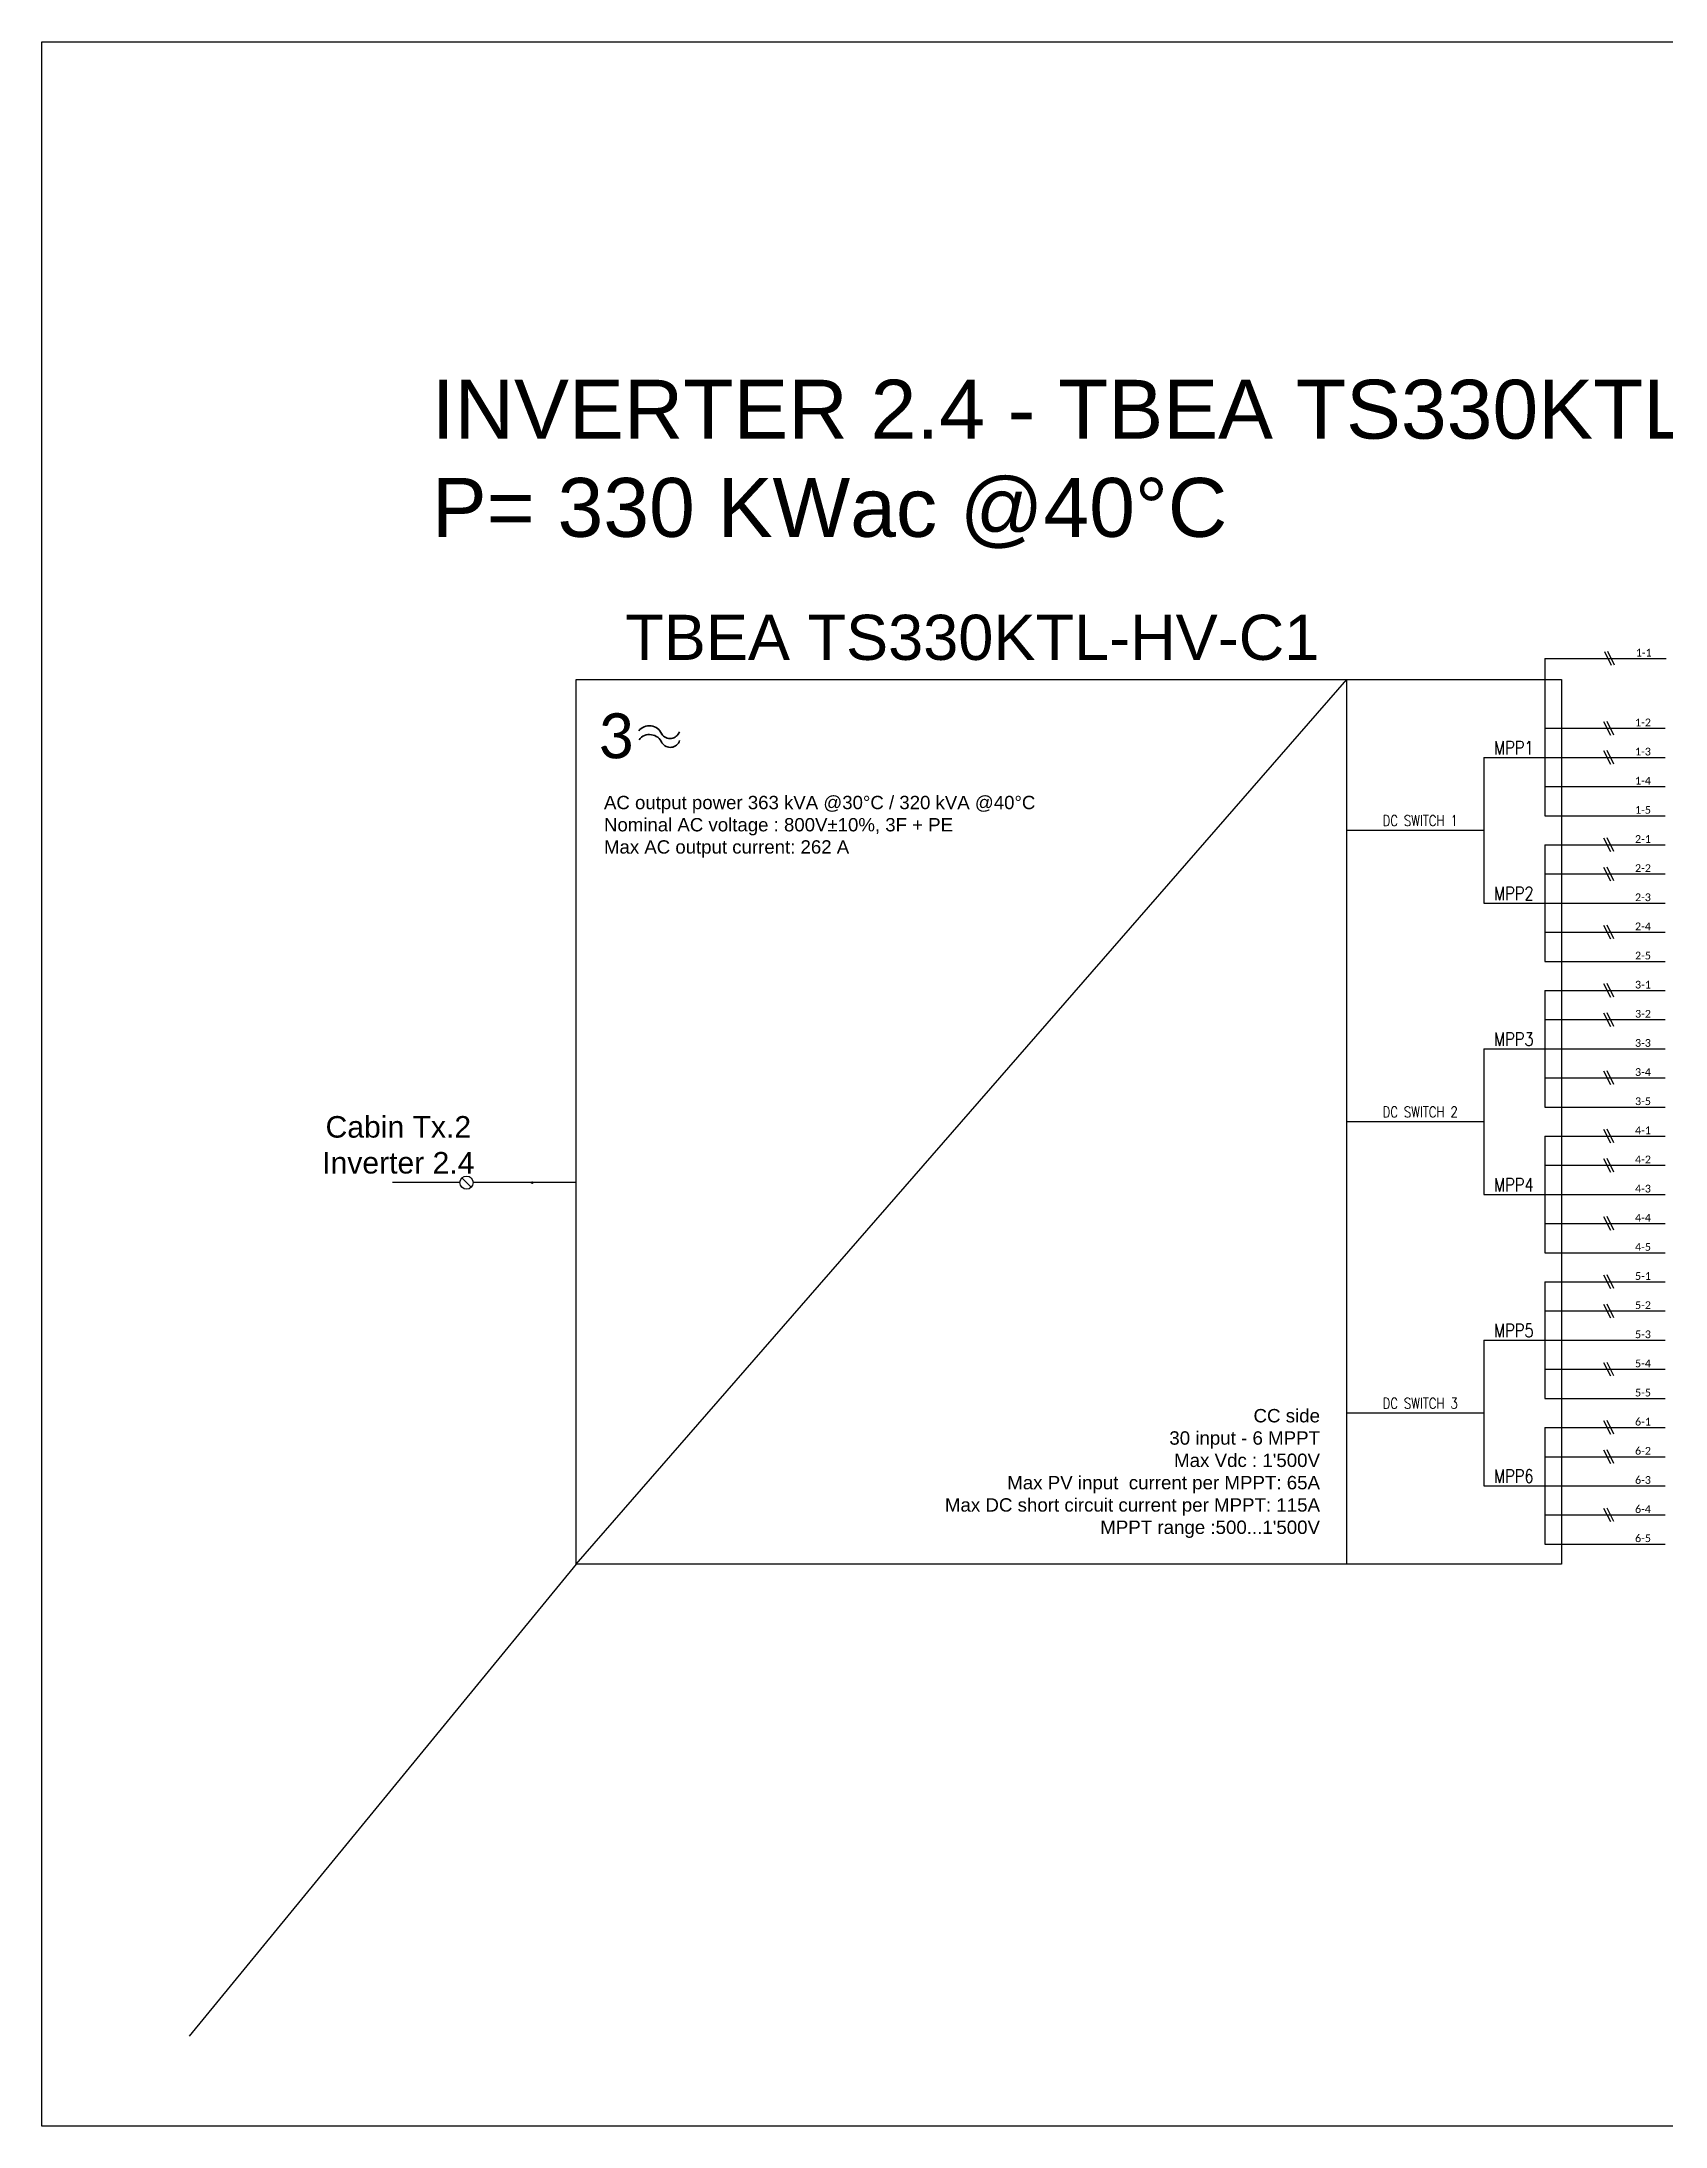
# Model space of a CAD drawing. Header units: millimetres. Extents: x 14856 to 141494, y 133975 to 167686.
# Drawn here: x 57822 to 63887, y 146011 to 153798 of the extents above; entities that cross this region are included whole.
import ezdxf

# ---------------------------------------------------------------- set-up
doc = ezdxf.new("R2010")
doc.units = ezdxf.units.MM
doc.linetypes.add('TRATTEGGIATA', pattern=[19.05, 12.7, -6.35])
doc.layers.add('-Testi', color=1, linetype='Continuous')
doc.layers.add('TRATTEGGIATA', color=40, linetype='TRATTEGGIATA')
doc.styles.add('Legend', font='calibri.ttf')
doc.styles.add('SIMPLEX', font='SIMPLEX', dxfattribs={"width": 0.8})
doc.styles.get("Standard").update_dxf_attribs({"font": 'arial.ttf'})

# ---------------------------------------------------------------- blocks, each defined once
blk = doc.blocks.new('P00102')
at = {"color": 1, "linetype": 'ByBlock', "lineweight": 25}
for p, q in [((0, 3.6), (-3.6, -3.6)), ((1.8, 3.6), (-1.8, -3.6)), ((3.6, 3.6), (0, -3.6))]:
    blk.add_line(p, q, dxfattribs=at)
blk = doc.blocks.new('P00')
at = {"color": 1}
for points in [[(-18.7, 25.7), (6.8, -25.3)], [(19.6, -25.3), (-5.9, 25.7)]]:
    blk.add_lwpolyline(points, dxfattribs=at)

msp = doc.modelspace()

# ---------------------------------------------------------------- linework, layer by layer
for points in [[(63437.2, 151493.9), (63437.2, 150906.7)], [(59818.3, 148110.8), (62696.6, 151415.2)], [(62696.6, 148110.8), (62696.6, 151415.2)], [(63209, 151124.4), (63437.2, 151124.4)], [(63209, 151124.4), (63209, 150580.2)], [(62696.6, 150852.3), (63209, 150852.3)], [(63437.2, 150797.9), (63437.2, 150362.5)], [(63209, 150580.2), (63437.2, 150580.2)], [(63437.2, 150253.7), (63437.2, 149818.4)], [(63209, 150036), (63437.2, 150036)], [(63209, 150036), (63209, 149491.8)], [(62696.6, 149763.9), (63209, 149763.9)], [(63437.2, 149709.5), (63437.2, 149274.2)], [(59426.4, 149518.7), (59391.7, 149553.4)], [(59818.3, 149536.1), (59433.6, 149536.1)], [(63209, 149491.8), (63437.2, 149491.8)], [(63437.2, 149165.3), (63437.2, 148730)], [(63209, 148947.6), (63437.2, 148947.6)], [(63209, 148947.6), (63209, 148403.4)], [(62696.6, 148675.5), (63209, 148675.5)], [(63437.2, 148621.1), (63437.2, 148185.8)], [(63209, 148403.4), (63437.2, 148403.4)]]:
    msp.add_lwpolyline(points)
at = {"color": 40, "linetype": 'Continuous'}
for points in [[(63437.2, 151493.9), (63889.6, 151493.9)], [(63437.2, 151233.3), (63886.6, 151233.3)], [(63437.2, 151124.4), (63886.6, 151124.4)], [(63437.2, 150797.9), (63886.6, 150797.9)], [(63437.2, 150689.1), (63886.6, 150689.1)], [(63437.2, 150471.4), (63886.6, 150471.4)], [(63437.2, 150253.7), (63886.6, 150253.7)], [(63437.2, 150144.9), (63886.6, 150144.9)], [(63437.2, 149927.2), (63886.6, 149927.2)], [(63437.2, 149709.5), (63886.6, 149709.5)], [(63437.2, 149600.7), (63886.6, 149600.7)], [(63437.2, 149383), (63886.6, 149383)], [(63437.2, 149165.3), (63886.6, 149165.3)], [(63437.2, 149056.5), (63886.6, 149056.5)]]:
    msp.add_lwpolyline(points, dxfattribs=at)
msp.add_lwpolyline([(59818.3, 151415.2), (63498.4, 151415.2), (63498.4, 148110.8), (59818.3, 148110.8)], close=True)
at = {"color": 8, "linetype": 'Continuous'}
for points in [[(63437.2, 151015.6), (63886.6, 151015.6)], [(63437.2, 150906.7), (63886.6, 150906.7)], [(63437.2, 150580.2), (63886.6, 150580.2)], [(63437.2, 150362.5), (63886.6, 150362.5)], [(63437.2, 150036), (63886.6, 150036)], [(63437.2, 149818.4), (63886.6, 149818.4)], [(63437.2, 149491.8), (63886.6, 149491.8)], [(63437.2, 149274.2), (63886.6, 149274.2)], [(63437.2, 148947.6), (63886.6, 148947.6)], [(63437.2, 148730), (63886.6, 148730)], [(63437.2, 148403.4), (63886.6, 148403.4)], [(63437.2, 148185.8), (63886.6, 148185.8)]]:
    msp.add_lwpolyline(points, dxfattribs=at)
at = {"color": 4}
msp.add_lwpolyline([(59384.5, 149536.1), (59132.3, 149536.1)], dxfattribs=at)
msp.add_circle((59409.1, 149536.1), 24.6)
at = {"lineweight": 35}
for centre, radius, start, end in [((60091.9, 151192.7), 50.1, 22.57714, 141.98736), ((60092.7, 151159.8), 50.1, 22.57714, 141.98736), ((60169.1, 151231.3), 36.5, 211.99625, 342.61742), ((60169.9, 151198.4), 36.5, 211.99625, 342.61742)]:
    msp.add_arc(centre, radius, start, end, dxfattribs=at)
at = {"layer": 'Defpoints', "color": 1}
msp.add_line((59818.3, 148110.8), (58372.8, 146347), dxfattribs=at)
msp.add_lwpolyline([(57822.1, 153798.2), (69883.6, 153798.2), (69883.6, 146010.8), (57822.1, 146010.8)], close=True, dxfattribs=at)
at = {"layer": 'TRATTEGGIATA', "color": 40, "linetype": 'Continuous', "ltscale": 0.5}
for points in [[(63437.2, 148838.8), (63886.6, 148838.8)], [(63437.2, 148621.1), (63886.6, 148621.1)], [(63437.2, 148512.3), (63886.6, 148512.3)], [(63437.2, 148294.6), (63886.6, 148294.6)]]:
    msp.add_lwpolyline(points, dxfattribs=at)

# ---------------------------------------------------------------- block references
for name, p in [('P00', (63677.8, 151494.1)), ('P00', (63674.9, 151233.4)), ('P00', (63674.9, 151124.6)), ('P00', (63674.9, 150798.1)), ('P00', (63674.9, 150689.2)), ('P00', (63674.9, 150471.6)), ('P00', (63674.9, 150253.9)), ('P00', (63674.9, 150145)), ('P00', (63674.9, 149927.4)), ('P00', (63674.9, 149709.7)), ('P00', (63674.9, 149600.9)), ('P00102', (59653.9, 149535.9)), ('P00', (63674.9, 149383.2)), ('P00', (63674.9, 149165.5)), ('P00', (63674.9, 149056.7)), ('P00', (63674.9, 148839)), ('P00', (63674.9, 148621.3)), ('P00', (63674.9, 148512.5)), ('P00', (63674.9, 148294.8))]:
    msp.add_blockref(name, p)

# ---------------------------------------------------------------- texts
at = {"layer": '-Testi', "color": 7, "attachment_point": 5, "style": 'SIMPLEX'}
for s, insert, char_height, width in [('MPP1', (63320.9, 151160.7), 50, 54.432), ('DC SWITCH 1', (62971.1, 150888.6), 40, 391.731), ('MPP2', (63320.9, 150616.5), 50, 54.432), ('MPP3', (63320.9, 150072.3), 50, 54.432), ('DC SWITCH 2', (62971.1, 149800.2), 40, 391.731), ('MPP4', (63320.9, 149528.1), 50, 54.432), ('MPP5', (63320.9, 148983.9), 50, 54.432), ('DC SWITCH 3', (62971.1, 148711.8), 40, 391.731), ('MPP6', (63320.9, 148439.7), 50, 54.432)]:
    msp.add_mtext(s, dxfattribs=dict(at, insert=insert, char_height=char_height, width=width))
for s, insert, char_height, width, attachment_point in [('INVERTER 2.4 - TBEA TS330KTL-HV-C1 - P= 365,4 KWp - P= 330 KWac @40°C', (59279.1, 152535.2), 220, 8459.921, 1), ('TBEA TS330KTL-HV-C1', (60001.6, 151657.4), 168.704, 3487.591, 1), ('AC output power 363 kVA @30°C / 320 kVA @40°C\\PNominal AC voltage : 800V±10%, 3F + PE \\PMax AC output current: 262 A', (59922.4, 150980.9), 49.772, 2205.222, 1), ('\\pxqc;Cabin Tx.2\\PInverter 2.4', (58698.8, 149784.6), 80.476, 910.842, 1), ("CC side\\P30 input - 6 MPPT \\PMax Vdc : 1'500V\\PMax PV input  current per MPPT: 65A\\PMax DC short circuit current per MPPT: 115A \\PMPPT range :500...1'500V ", (62596.9, 148690.4), 50, 1795.436, 3)]:
    msp.add_mtext(s, dxfattribs=dict(insert=insert, char_height=char_height, width=width, attachment_point=attachment_point))
at = {"color": 7, "char_height": 28.91, "width": 87.837, "attachment_point": 1, "style": 'Legend'}
for s, insert in [('1-1', (63776.4, 151530.2)), ('1-2', (63773.5, 151269.6)), ('1-3', (63773.5, 151160.7)), ('2-1', (63773.5, 150834.2)), ('2-2', (63773.5, 150725.4)), ('2-4', (63773.5, 150507.7)), ('3-1', (63773.5, 150290)), ('3-2', (63773.5, 150181.2)), ('3-4', (63773.5, 149963.5)), ('4-1', (63773.5, 149745.8)), ('4-2', (63773.5, 149637)), ('4-4', (63773.5, 149419.3)), ('5-1', (63773.5, 149201.6)), ('5-2', (63773.5, 149092.8)), ('5-4', (63773.5, 148875.1)), ('6-1', (63773.5, 148657.4)), ('6-2', (63773.5, 148548.6)), ('6-4', (63773.5, 148330.9))]:
    msp.add_mtext(s, dxfattribs=dict(at, insert=insert))
at = {"insert": (59899.6, 151289.6), "char_height": 168.7, "width": 2757.721, "attachment_point": 1, "style": 'Legend'}
msp.add_mtext('3', dxfattribs=at)
at = {"color": 8, "char_height": 28.91, "width": 87.837, "attachment_point": 1, "style": 'Legend'}
for s, insert in [('1-4', (63773.5, 151051.9)), ('1-5', (63773.5, 150943)), ('2-3', (63773.5, 150616.5)), ('2-5', (63773.5, 150398.8)), ('3-3', (63773.5, 150072.3)), ('3-5', (63773.5, 149854.6)), ('4-3', (63773.5, 149528.1)), ('4-5', (63773.5, 149310.4)), ('5-3', (63773.5, 148983.9)), ('5-5', (63773.5, 148766.2)), ('6-3', (63773.5, 148439.7)), ('6-5', (63773.5, 148222.1))]:
    msp.add_mtext(s, dxfattribs=dict(at, insert=insert))

doc.saveas('drawing.dxf')
